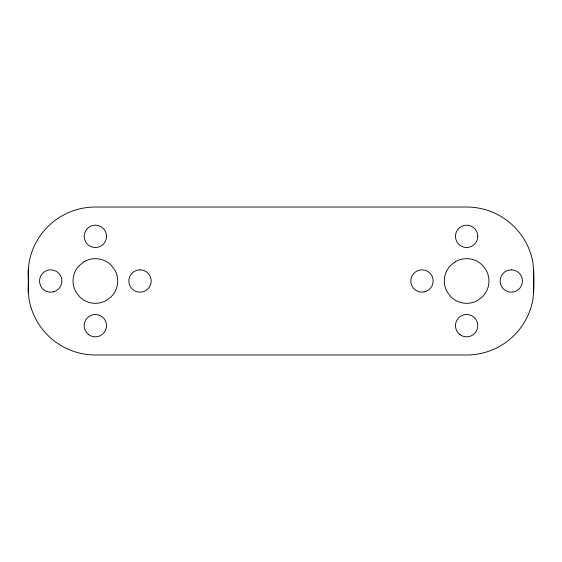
<?xml version="1.0" encoding="UTF-8"?>
<svg xmlns="http://www.w3.org/2000/svg" width="562" height="562" viewBox="0 0 562 562"><rect width="100%" height="100%" fill="white"/><g stroke="black" fill="none" stroke-linecap="round" stroke-linejoin="round"><path stroke-width="0.84" d="M533.626 269.149L533.626 292.851M28.374 269.149L28.374 292.851M28.374 281L28.1 290.357L29.126 299.658A67.321 67.321 0 0 0 95.371 354.973L466.629 354.973A67.321 67.321 0 0 0 532.874 299.658C534.251 287.294 534.251 274.706 532.874 262.342A67.321 67.321 0 0 0 466.629 207.027L95.371 207.027A67.321 67.321 0 0 0 29.126 262.342L28.1 271.643L28.374 281M106.534 236.335L106.155 239.229A11.163 11.163 0 0 1 84.581 239.229L84.202 236.335A11.163 11.163 0 0 1 95.371 225.172A11.163 11.163 0 0 1 106.534 236.335M477.798 236.335L477.419 239.229A11.163 11.163 0 0 1 455.845 239.229L455.466 236.335A11.163 11.163 0 0 1 466.629 225.172A11.163 11.163 0 0 1 477.798 236.335M83.928 261.822L79.354 265.433A22.332 22.332 0 0 0 76.193 292.437L79.804 297.017A22.332 22.332 0 0 0 106.808 300.178L111.381 296.567A22.332 22.332 0 0 0 114.55 269.563L110.932 264.983A22.332 22.332 0 0 0 83.928 261.822M455.192 261.822L450.619 265.433A22.332 22.332 0 0 0 447.45 292.437L451.068 297.017A22.332 22.332 0 0 0 478.072 300.178L482.646 296.567A22.332 22.332 0 0 0 485.807 269.563L482.196 264.983A22.332 22.332 0 0 0 455.192 261.822M140.029 269.837L137.142 270.217A11.163 11.163 0 0 0 137.142 291.783L140.029 292.163A11.163 11.163 0 0 0 151.199 281A11.163 11.163 0 0 0 140.029 269.837M53.594 291.783L50.706 292.163A11.163 11.163 0 0 1 39.544 281A11.163 11.163 0 0 1 50.706 269.837L53.594 270.217A11.163 11.163 0 0 1 53.594 291.783M511.294 269.837L508.406 270.217A11.163 11.163 0 0 0 508.406 291.783L511.294 292.163A11.163 11.163 0 0 0 522.456 281A11.163 11.163 0 0 0 511.294 269.837M424.858 291.783L421.971 292.163A11.163 11.163 0 0 1 410.801 281A11.163 11.163 0 0 1 421.971 269.837L424.858 270.217A11.163 11.163 0 0 1 424.858 291.783M88.634 334.573A11.163 11.163 0 0 0 106.45 327.042A11.163 11.163 0 0 0 91.023 315.38A11.163 11.163 0 0 0 88.634 334.573M459.899 334.573A11.163 11.163 0 0 0 477.714 327.042A11.163 11.163 0 0 0 462.28 315.38A11.163 11.163 0 0 0 459.899 334.573"/></g></svg>
